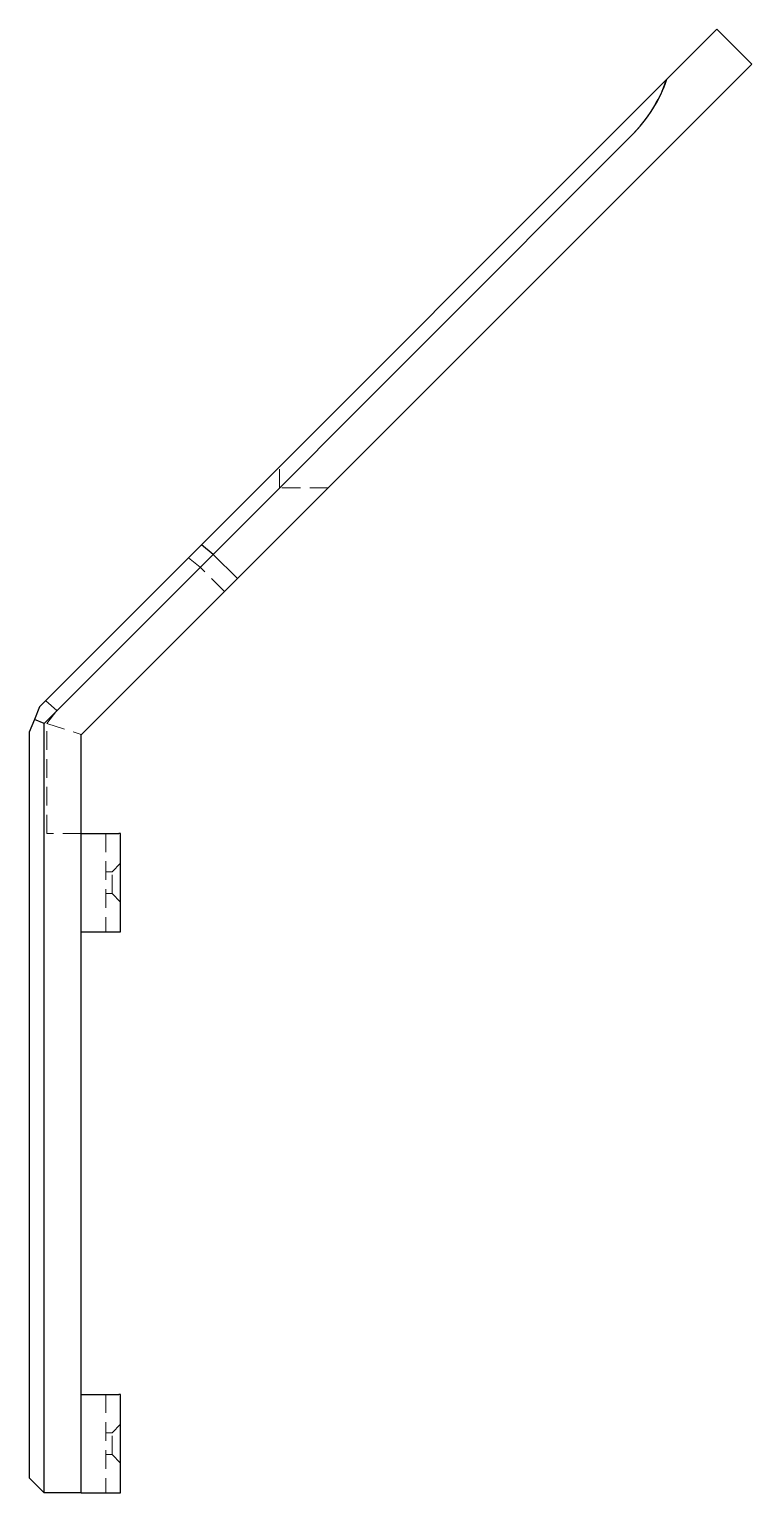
# Model space of a CAD drawing. Header units: millimetres. Extents: x 63 to 248, y 7 to 183.
# Drawn here: x 198.3 to 247.7, y 7 to 107 of the extents above.
import ezdxf

# ---------------------------------------------------------------- set-up
doc = ezdxf.new("R2010")
doc.units = ezdxf.units.MM
doc.linetypes.add('HIDDEN', pattern=[1.905, 1.27, -0.635])

msp = doc.modelspace()

# ---------------------------------------------------------------- linework, layer by layer
at = {"color": 7, "linetype": 'Continuous', "lineweight": 25}
for p, q in [((245.32, 107), (241.9, 103.58)), ((247.7, 104.62), (245.32, 107)), ((241.14, 98.06), (247.7, 104.62)), ((241.9, 103.58), (210.08, 71.76)), ((210.87, 71.12), (239.47, 99.73)), ((212.53, 69.46), (241.14, 98.06)), ((210.08, 71.76), (199.01, 60.69)), ((199.31, 59.56), (210.87, 71.12)), ((210.87, 71.12), (210.08, 71.76)), ((212.53, 69.46), (210.87, 71.12)), ((201.86, 58.78), (212.53, 69.46)), ((199.01, 60.69), (198.66, 59.83)), ((198.66, 59.83), (198.3, 58.97)), ((199.31, 59.56), (198.66, 59.83)), ((199.31, 7), (199.31, 59.56)), ((198.3, 58.97), (198.3, 8.01)), ((201.86, 7), (201.86, 58.78)), ((201.86, 52.05), (204.42, 52.05)), ((204.55, 52.05), (204.42, 52.05)), ((204.55, 45.33), (204.55, 52.05)), ((201.86, 45.33), (204.42, 45.33)), ((204.42, 45.33), (204.55, 45.33)), ((201.86, 13.72), (204.42, 13.72)), ((204.55, 13.72), (204.42, 13.72)), ((204.55, 7), (204.55, 13.72)), ((198.3, 8.01), (199.31, 7)), ((201.86, 7), (199.31, 7)), ((201.86, 7), (204.42, 7)), ((204.42, 7), (204.55, 7))]:
    msp.add_line(p, q, dxfattribs=at)
at = {"color": 7, "linetype": 'HIDDEN', "lineweight": 18}
for p, q in [((215.42, 75.67), (215.42, 77.1)), ((218.75, 75.67), (215.42, 75.67)), ((209.2, 70.88), (209.99, 70.24)), ((211.65, 68.58), (209.99, 70.24)), ((199.44, 61.11), (200.19, 60.44)), ((199.5, 59.57), (200.19, 60.44)), ((199.5, 59.57), (201.86, 58.81)), ((199.5, 52.05), (199.5, 59.57)), ((201.86, 58.81), (201.86, 58.78)), ((201.86, 52.05), (199.5, 52.05)), ((203.54, 52.05), (203.54, 45.33)), ((204.55, 50.02), (203.96, 49.43)), ((203.96, 49.43), (203.54, 49.43)), ((203.96, 47.95), (203.96, 49.43)), ((203.54, 47.95), (203.96, 47.95)), ((203.96, 47.95), (204.55, 47.36)), ((203.54, 13.72), (203.54, 7)), ((203.96, 11.1), (203.54, 11.1)), ((204.55, 11.69), (203.96, 11.1)), ((203.96, 9.62), (203.96, 11.1)), ((203.54, 9.62), (203.96, 9.62)), ((203.96, 9.62), (204.55, 9.03))]:
    msp.add_line(p, q, dxfattribs=at)
msp.add_ellipse((229.39, 106.29), major_axis=(12.9, 0), ratio=0.81515, start_param=5.59928, end_param=6.01633, dxfattribs=at)
at = {"color": 7, "linetype": 'Continuous', "lineweight": 25}
msp.add_ellipse((229.39, 106.29), major_axis=(12.95, 0), ratio=0.8066, start_param=5.60443, end_param=6.02149, dxfattribs=at)

doc.saveas('drawing.dxf')
